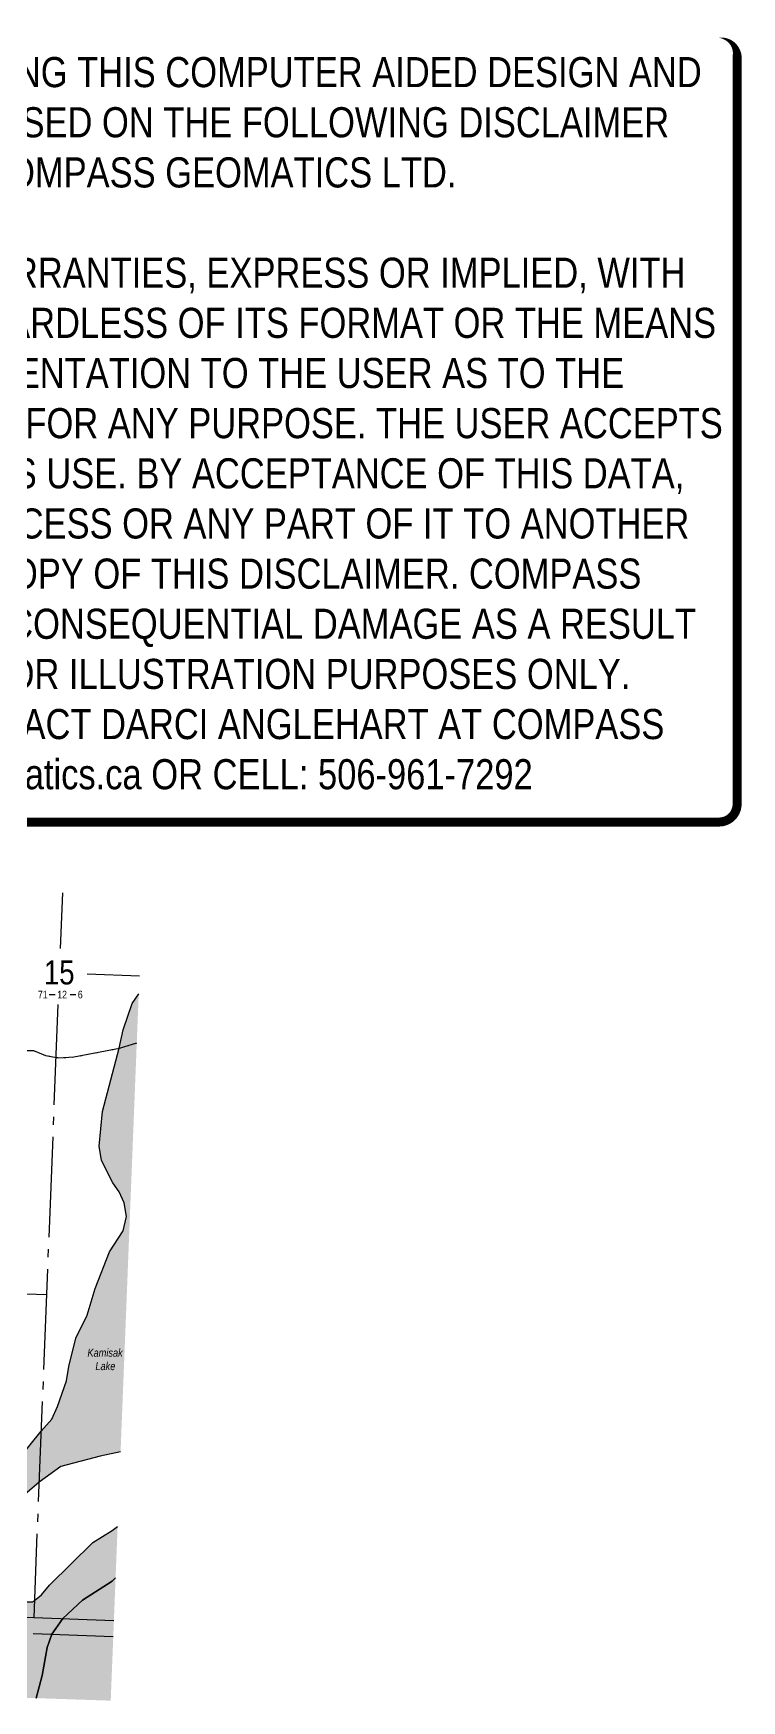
# Model space of a CAD drawing. Extents: x 322837 to 325206, y 6113912 to 6115990.
# Drawn here: x 324323 to 325206, y 6113912 to 6115990 of the extents above; entities that cross this region are included whole.
import ezdxf
from ezdxf.enums import TextEntityAlignment as Align

# ---------------------------------------------------------------- set-up
doc = ezdxf.new("R2010")
doc.units = 0
doc.header["$LTSCALE"] = 5
for name, pattern in [('foc-LSD', [8, 5, -3]), ('foc-QUARTERLINE', [33, 25, -3, 2, -3]), ('foc-WHEELTRACKS', [2, 0.4, -1.6])]:
    doc.linetypes.add(name, pattern=pattern)
for name, color, linetype in [('10', 1, 'Continuous'), ('9', 3, 'Continuous'), ('L-SEC', 7, 'Continuous'), ('L-SECLBL', 7, 'Continuous'), ('L-SECQ', 8, 'foc-QUARTERLINE'), ('L-SECTION-LSD', 7, 'foc-LSD'), ('T-WATER', 160, 'Continuous'), ('T-WATER-H', 133, 'Continuous'), ('T-WATER-P3', 160, 'foc-WHEELTRACKS'), ('T-WATER-T', 170, 'Continuous')]:
    doc.layers.add(name, color=color, linetype=linetype)
doc.layers.add('C-AR-T', color=13, linetype='Continuous', lineweight=9)
doc.layers.add('DISCLAIMER', color=7, linetype='Continuous', plot=False)
doc.styles.add('100L', font='', dxfattribs={"height": 11})
doc.styles.add('80', font='', dxfattribs={"height": 10})
doc.styles.add('80L', font='', dxfattribs={"height": 10})
doc.styles.add('foc-LtypeFont', font='', dxfattribs={"height": 7.35})
doc.styles.add('SIMPLEX', font='')
doc.styles.get('100L').set_extended_font_data('Arial Narrow')
doc.styles.get('80').set_extended_font_data('Arial Narrow')
doc.styles.get('80L').set_extended_font_data('Arial Narrow')
doc.styles.get('foc-LtypeFont').set_extended_font_data('Arial Narrow')
doc.styles.get('SIMPLEX').set_extended_font_data('Arial Narrow')
doc.linetypes.add('foc-TOPO-flowdirection-NOLINE', pattern='A,0,[">",foc-LtypeFont,S=0.3,R=0,X=0,Y=-0.945],-20,[">",foc-LtypeFont,S=0.3,R=0,X=0,Y=-0.945],0', length=20)

# ---------------------------------------------------------------- blocks, each defined once
blk = doc.blocks.new('L-SECLBL')
at = {"layer": '9', "color": 7}
for p, q in [((-5.1, -27.8), (-12.3, -27.8)), ((20.7, -27.8), (13.5, -27.8))]:
    blk.add_line(p, q, dxfattribs=at)
at = {"layer": '10', "color": 2, "style": 'SIMPLEX'}
blk.add_attdef('SEC', text='', height=30, dxfattribs=at).set_placement((0, 0), align=Align.MIDDLE)
at = {"layer": '10', "color": 5, "style": '80L'}
blk.add_attdef('TWP', text='', height=9.5, dxfattribs=at).set_placement((-14.4, -27.4), align=Align.MIDDLE_RIGHT)
blk.add_attdef('RGE', text='', height=9.5, dxfattribs=at).set_placement((3.6, -27.4), align=Align.MIDDLE_CENTER)
blk.add_attdef('MER', text='', height=9.5, dxfattribs=at).set_placement((23.2, -27.4), align=Align.MIDDLE_LEFT)
blk = doc.blocks.new('Disclaimer_Legal')
at = {"layer": 'DISCLAIMER', "color": 254, "flags": 128}
blk.add_lwpolyline([(-3612.9, -1104.6, 37.5, 37.5, 0), (4096.1, -1104.6, 37.5, 37.5, 0.414214), (4171.1, -1029.6, 37.5, 37.5, 0), (4171.1, 2078.7, 37.5, 0, 0.414214), (4096.1, 2153.7, 0, 0, 0), (-3612.9, 2153.7, 0, 0, 0.414214), (-3687.9, 2078.7, 0, 0, 0), (-3687.9, -1029.6, 0, 37.5, 0.414214)], format="xyseb", close=True, dxfattribs=at)
at = {"layer": 'DISCLAIMER', "color": 254, "insert": (241.6, 533.9), "char_height": 125, "width": 7717.568, "attachment_point": 5, "style": '80'}
blk.add_mtext('NOTICE TO THE CORPORATION, PERSON &/OR PERSONS REGARDING THIS COMPUTER AIDED DESIGN AND DRAFTING (CADD) FILES. ACCEPTANCE OF THE CADD DATA IS BASED ON THE FOLLOWING DISCLAIMER WHICH COVERS ALL CADD DATA RECIEVED FROM COMPASS GEOMATICS LTD.\\P{\\fArial Narrow|b1|i0|c0|p34;DISCLAIMER}\\PCOMPASS GEOMATICS LTD. MAKES NO REPRESENTATION OR WARRANTIES, EXPRESS OR IMPLIED, WITH RESPECT TO THE REUSE OF THE DATA PROVIDED HEREWITH, REGARDLESS OF ITS FORMAT OR THE MEANS OF ITS TRANSMISSION. THERE IS NO GUARANTEE OR REPRESENTATION TO THE USER AS TO THE ACCURACY, CURRENCY, SUITABILITY OR RELIABILITY OF THIS DATA FOR ANY PURPOSE. THE USER ACCEPTS THE DATA "AS IS", AND ASSUMES ALL RISKS ASSOCIATED WITH ITS USE. BY ACCEPTANCE OF THIS DATA, THE USER AGREES NOT TO TRANSMIT THIS DATA OR PROVIDE ACCESS OR ANY PART OF IT TO ANOTHER PARTY UNLESS THE USER SHALL INCLUDE WITH THE DATA A COPY OF THIS DISCLAIMER. COMPASS GEOMATICS LTD. ASSUMES NO RESPONSIBILITY FOR ACTUAL OR CONSEQUENTIAL DAMAGE AS A RESULT OF ANY USER\'S RELIANCE ON THIS DATA. THIS CADD FILE IS FOR ILLUSTRATION PURPOSES ONLY.\\PIF YOU REQUIRE MORE ACCURATE INFORMATION, PLEASE CONTACT DARCI ANGLEHART AT COMPASS GEOMATICS LTD. VIA EMAIL: darci.anglehart@compassgeomatics.ca OR CELL: 506-961-7292', dxfattribs=at)

msp = doc.modelspace()

# ---------------------------------------------------------------- hatches: boundary and pattern name
at = {"layer": 'T-WATER-H'}
h = msp.add_hatch(color=256, dxfattribs=at)
h.dxf.hatch_style = 1
h.paths.add_polyline_path([(324376.492, 6114363.569), (324367.499, 6114328.61), (324364.502, 6114310.631), (324353.513, 6114278.668), (324346.519, 6114262.686), (324333.035, 6114247.856), (324307.559, 6114215.74), (324297.57, 6114205.752), (324246.621, 6114130.838), (324238.63, 6114117.854), (324245.622, 6114118.853), (324252.615, 6114119.851), (324264.602, 6114127.842), (324330.521, 6114184.204), (324357.505, 6114203.757), (324406.453, 6114216.744), (324432.043, 6114221.943), (324454.624, 6114792.902), (324446.436, 6114781.077), (324435.446, 6114748.116), (324430.451, 6114725.143), (324409.469, 6114646.236), (324405.472, 6114603.286), (324408.467, 6114585.307), (324422.451, 6114557.342), (324430.442, 6114546.356), (324436.435, 6114532.372), (324439.431, 6114515.392), (324435.434, 6114497.414), (324418.452, 6114471.443), (324400.469, 6114425.496), (324390.478, 6114392.535)])
h = msp.add_hatch(color=256, dxfattribs=at)
h.dxf.hatch_style = 1
h.paths.add_polyline_path([(324304.554, 6114034.955), (324271.589, 6114038.949), (324246.617, 6114038.948), (324235.628, 6114029.958), (324234.485, 6114019.155), (324233.792, 6114012.599), (324240.311, 6113998.797), (324253.607, 6113995), (324266.161, 6113997.791), (324271.588, 6113998.996), (324288.558, 6113996.917), (324286.572, 6113982.017), (324264.65, 6113917.082), (324419.781, 6113911.904), (324428.359, 6114128.804), (324421.431, 6114123.856), (324397.457, 6114108.872), (324343.513, 6114055.932), (324333.523, 6114043.946), (324322.535, 6114034.956)])

# ---------------------------------------------------------------- linework, layer by layer
at = {"layer": 'L-SEC'}
for p, q in [((323517.042, 6114047.155), (324323.822, 6114015.705)), ((324323.822, 6114015.705), (324423.732, 6114011.807)), ((324323.028, 6113995.61), (324422.937, 6113991.712))]:
    msp.add_line(p, q, dxfattribs=at)
at = {"layer": 'L-SECQ'}
for p, q in [((324359.522, 6114918.777), (324356.78, 6114849.406)), ((324390.4, 6114818.073), (324455.519, 6114815.533)), ((324354.015, 6114779.472), (324323.822, 6114015.705))]:
    msp.add_line(p, q, dxfattribs=at)
at = {"layer": 'L-SECTION-LSD'}
msp.add_line((324339.708, 6114417.567), (323532.993, 6114449.024), dxfattribs=at)
at = {"layer": 'T-WATER'}
for points in [[(324307.559, 6114215.74), (324333.035, 6114247.856), (324346.519, 6114262.686), (324353.513, 6114278.668), (324364.502, 6114310.631), (324367.499, 6114328.61), (324376.492, 6114363.569), (324390.478, 6114392.535), (324400.469, 6114425.496), (324418.452, 6114471.443), (324435.434, 6114497.414), (324439.431, 6114515.392), (324436.435, 6114532.372), (324430.442, 6114546.356), (324422.451, 6114557.342), (324408.467, 6114585.307), (324405.472, 6114603.286), (324409.469, 6114646.236), (324430.451, 6114725.143), (324435.446, 6114748.116), (324446.436, 6114781.077), (324454.624, 6114792.902)], [(324432.043, 6114221.943), (324406.453, 6114216.744), (324357.505, 6114203.757), (324330.521, 6114184.204), (324264.602, 6114127.842)], [(324264.65, 6113917.082), (324286.572, 6113982.017), (324288.558, 6113996.917), (324271.588, 6113998.996), (324266.161, 6113997.791), (324253.607, 6113995), (324240.311, 6113998.797), (324233.792, 6114012.599), (324234.485, 6114019.155), (324235.628, 6114029.958), (324246.617, 6114038.948), (324271.589, 6114038.949), (324304.554, 6114034.955), (324322.534, 6114034.956), (324324.694, 6114036.722), (324333.523, 6114043.946), (324343.513, 6114055.932), (324397.457, 6114108.872), (324421.431, 6114123.856), (324428.359, 6114128.804)], [(324326.722, 6113915.01), (324334.517, 6113943.066), (324340.512, 6113978.025), (324346.606, 6113994.654), (324351.502, 6114001.997), (324359.937, 6114014.264), (324384.468, 6114036.957), (324421.429, 6114060.93), (324425.833, 6114064.934)], [(324425.833, 6114064.934), (324421.429, 6114060.93), (324384.468, 6114036.957), (324359.937, 6114014.264), (324351.502, 6114001.997), (324346.606, 6113994.654), (324340.512, 6113978.025), (324334.517, 6113943.066), (324326.722, 6113915.01)]]:
    msp.add_lwpolyline(points, dxfattribs=at)
at = {"layer": 'T-WATER-P3', "linetype": 'foc-TOPO-flowdirection-NOLINE', "flags": 128}
for points in [[(323588.483, 6114189.675), (323598.341, 6114192.756), (323626.315, 6114206.743), (323636.306, 6114217.732), (323638.305, 6114232.716), (323630.314, 6114267.68), (323631.314, 6114283.663), (323642.304, 6114299.647), (323680.27, 6114325.622), (323754.202, 6114353.597), (323783.176, 6114367.584), (323862.104, 6114416.537), (323885.084, 6114435.018), (323919.055, 6114469.486), (323944.032, 6114509.445), (323945.033, 6114524.43), (323920.057, 6114561.39), (323921.058, 6114576.375), (323930.05, 6114591.359), (323941.04, 6114602.349), (323966.018, 6114618.333), (324019.968, 6114645.308), (324080.913, 6114665.29), (324098.896, 6114668.288), (324131.866, 6114673.285), (324213.79, 6114691.27), (324245.761, 6114701.261), (324279.729, 6114709.255), (324307.704, 6114722.243), (324323.689, 6114722.243), (324338.675, 6114716.25), (324354.66, 6114713.254), (324373.641, 6114714.254), (324430.589, 6114725.246)], [(324430.589, 6114725.246), (324452.204, 6114731.718)]]:
    msp.add_lwpolyline(points, dxfattribs=at)
at = {"layer": 'T-WATER-P3', "flags": 128}
for points in [[(323588.483, 6114189.675), (323598.341, 6114192.756), (323626.315, 6114206.743), (323636.306, 6114217.732), (323638.305, 6114232.716), (323630.314, 6114267.68), (323631.314, 6114283.663), (323642.304, 6114299.647), (323680.27, 6114325.622), (323754.202, 6114353.597), (323783.176, 6114367.584), (323862.104, 6114416.537), (323885.084, 6114435.018), (323919.055, 6114469.486), (323944.032, 6114509.445), (323945.033, 6114524.43), (323920.057, 6114561.39), (323921.058, 6114576.375), (323930.05, 6114591.359), (323941.04, 6114602.349), (323966.018, 6114618.333), (324019.968, 6114645.308), (324080.913, 6114665.29), (324098.896, 6114668.288), (324131.866, 6114673.285), (324213.79, 6114691.27), (324245.761, 6114701.261), (324279.729, 6114709.255), (324307.704, 6114722.243), (324323.689, 6114722.243), (324338.675, 6114716.25), (324354.66, 6114713.254), (324373.641, 6114714.254), (324430.589, 6114725.246)], [(324430.589, 6114725.246), (324452.204, 6114731.718)]]:
    msp.add_lwpolyline(points, dxfattribs=at)

# ---------------------------------------------------------------- block references
at = {"layer": 'C-AR-T', "color": 5, "xscale": 0.3, "yscale": 0.3, "zscale": 0.3}
msp.add_blockref('Disclaimer_Legal', (323948.686, 6115338.493), dxfattribs=at)
at = {"layer": 'L-SECLBL', "color": 5, "xscale": 0.9997040219039998, "yscale": 0.9997040219039998, "zscale": 0.9997040219039998}
msp.add_blockref('L-SECLBL', (324355.595, 6114819.431), dxfattribs=at).add_auto_attribs({'SEC': '15', 'TWP': '71', 'RGE': '12', 'MER': '6'})

# ---------------------------------------------------------------- texts
at = {"layer": 'T-WATER-T', "insert": (324390.796, 6114350.627), "char_height": 9.99852, "attachment_point": 1, "style": '100L'}
msp.add_mtext_dynamic_manual_height_columns('\\pi0.00225;{\\fArial Narrow|b0|i1|c0|p34;Kamisak\\P\\pi9.90529;Lake}', width=43.98162, gutter_width=54.992, heights=[0], dxfattribs=at)

doc.saveas('drawing.dxf')
